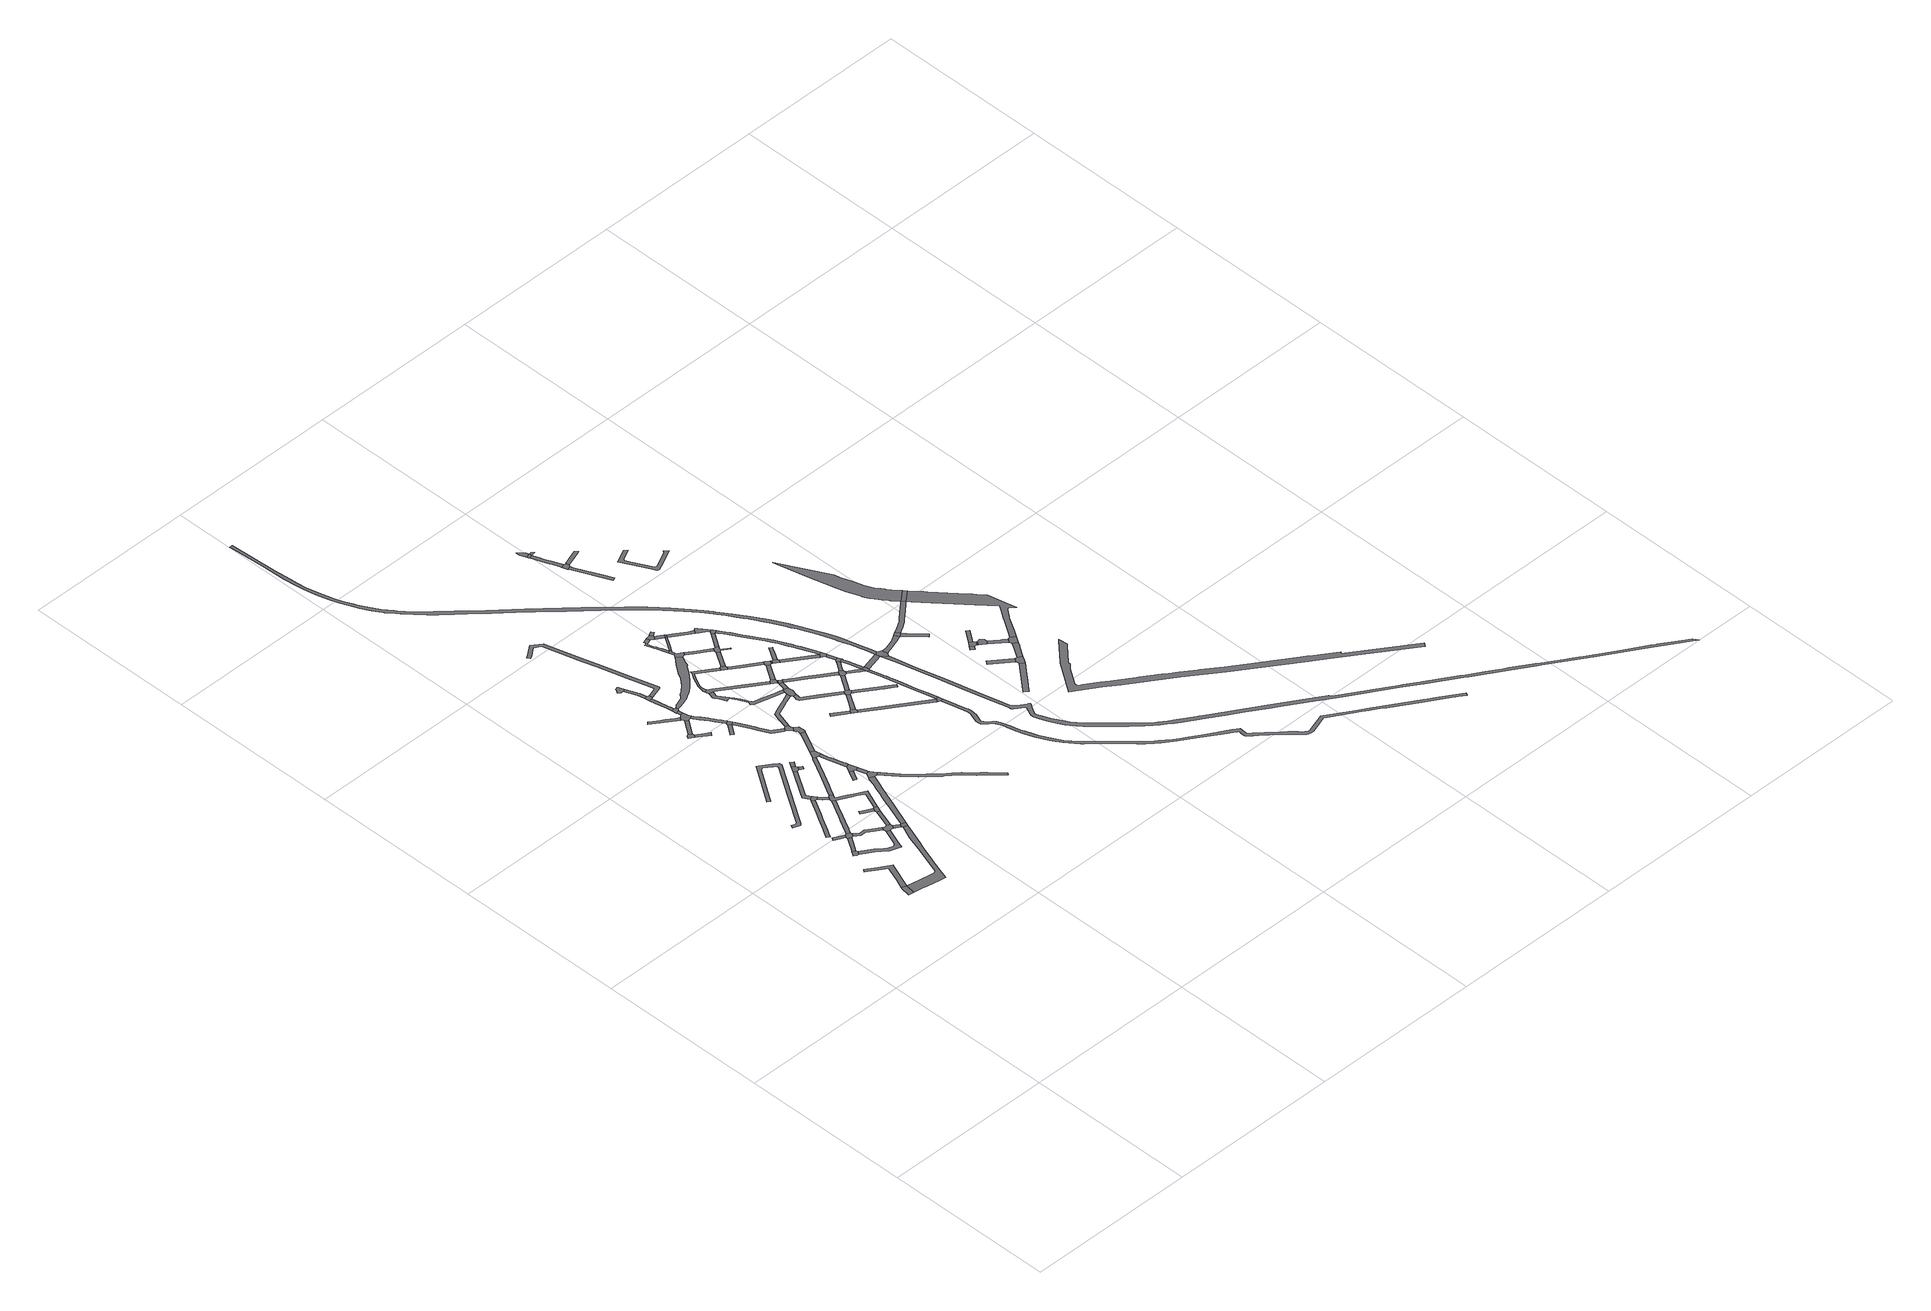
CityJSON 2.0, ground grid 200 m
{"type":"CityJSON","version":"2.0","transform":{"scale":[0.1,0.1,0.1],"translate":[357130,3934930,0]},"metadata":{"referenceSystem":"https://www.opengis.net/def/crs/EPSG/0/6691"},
"CityObjects":{
"road1":{"type":"Road","geometry":[{"type":"MultiSurface","lod":"1","boundaries":[[[0,1,2,3,4,5]]]}]},
"road2":{"type":"Road","attributes":{"RoadStructureAttribute.sectionType":"1"},"geometry":[{"type":"MultiSurface","lod":"1","boundaries":[[[6,7,8,9,10,3,2,11,12,13,14,15]]]}]},
"road3":{"type":"Road","geometry":[{"type":"MultiSurface","lod":"1","boundaries":[[[16,17,18,19,20,21,22]]]}]},
"road4":{"type":"Road","attributes":{"RoadStructureAttribute.sectionType":"1"},"geometry":[{"type":"MultiSurface","lod":"1","boundaries":[[[19,23,24,25,26,27,28,20]]]}]},
"road5":{"type":"Road","attributes":{"RoadStructureAttribute.sectionType":"1"},"geometry":[{"type":"MultiSurface","lod":"1","boundaries":[[[29,30,31,32,33,34]]]}]},
"road6":{"type":"Road","attributes":{"RoadStructureAttribute.sectionType":"1"},"geometry":[{"type":"MultiSurface","lod":"1","boundaries":[[[35,36,37,38,39,40,41,42,43,44,45,46,47,48,49,50,51,52,53,54,55,56,57,58,59,60,61,62,63,64,2,1]]]}]},
"road7":{"type":"Road","geometry":[{"type":"MultiSurface","lod":"1","boundaries":[[[65,66,32,31,26,25,67,68]]]}]},
"road8":{"type":"Road","attributes":{"RoadStructureAttribute.sectionType":"1"},"geometry":[{"type":"MultiSurface","lod":"1","boundaries":[[[69,70,71,72,73,74,75,76,77,78,79,80,81,82,83,84,85,86,87,88,89,18,17]]]}]},
"road9":{"type":"Road","attributes":{"RoadStructureAttribute.sectionType":"1"},"geometry":[{"type":"MultiSurface","lod":"1","boundaries":[[[90,91,92,93,94,95,96,97,98,99,100,101,102,103,104]]]}]},
"road10":{"type":"Road","attributes":{"RoadStructureAttribute.sectionType":"1"},"geometry":[{"type":"MultiSurface","lod":"1","boundaries":[[[105,106,107,108,68,67,109,110,111,112,113,114,115]]]}]},
"road11":{"type":"Road","attributes":{"RoadStructureAttribute.sectionType":"1"},"geometry":[{"type":"MultiSurface","lod":"1","boundaries":[[[116,117,118,119,120,121,66,65,122,123,124,125,126,127]]]}]},
"road12":{"type":"Road","attributes":{"RoadStructureAttribute.sectionType":"1"},"geometry":[{"type":"MultiSurface","lod":"1","boundaries":[[[128,129,130,131,132,133,134,135,136,137,138,139,140,141,142,143,144,145,146,147,148,149,150,151,152,153,154]]]}]},
"road13":{"type":"Road","geometry":[{"type":"MultiSurface","lod":"1","boundaries":[[[155,156,115,114,157,79,78,158,159,160,161]]]}]},
"road14":{"type":"Road","geometry":[{"type":"MultiSurface","lod":"1","boundaries":[[[103,162,163,164,165,166,104]]]}]},
"road15":{"type":"Road","attributes":{"RoadStructureAttribute.sectionType":"1"},"geometry":[{"type":"MultiSurface","lod":"1","boundaries":[[[167,168,160,159]]]}]},
"road16":{"type":"Road","geometry":[{"type":"MultiSurface","lod":"1","boundaries":[[[169,170,163,162,171,172]]]}]},
"road17":{"type":"Road","attributes":{"RoadStructureAttribute.sectionType":"1"},"geometry":[{"type":"MultiSurface","lod":"1","boundaries":[[[173,174,155,161]]]}]},
"road18":{"type":"Road","geometry":[{"type":"MultiSurface","lod":"1","boundaries":[[[168,167,51,50,175,176]]]}]},
"road19":{"type":"Road","geometry":[{"type":"MultiSurface","lod":"1","boundaries":[[[177,178,179,180,181,182]]]}]},
"road20":{"type":"Road","attributes":{"RoadStructureAttribute.sectionType":"1"},"geometry":[{"type":"MultiSurface","lod":"1","boundaries":[[[183,184,185,166,165,186,187,188,189]]]}]},
"road21":{"type":"Road","geometry":[{"type":"MultiSurface","lod":"1","boundaries":[[[190,182,181,174,173,191,192]]]}]},
"road22":{"type":"Road","attributes":{"RoadStructureAttribute.sectionType":"1"},"geometry":[{"type":"MultiSurface","lod":"1","boundaries":[[[169,172,116,127,193,194,195,196,197,190,192,198,199,200,201,202,203,204,205,206,207]]]}]},
"road23":{"type":"Road","geometry":[{"type":"MultiSurface","lod":"1","boundaries":[[[208,209,210,211,212,213]]]}]},
"road24":{"type":"Road","geometry":[{"type":"MultiSurface","lod":"1","boundaries":[[[214,215,216,183,189,217]]]}]},
"road25":{"type":"Road","geometry":[{"type":"MultiSurface","lod":"1","boundaries":[[[218,219,220,221,222,223,212,211]]]}]},
"road26":{"type":"Road","attributes":{"RoadStructureAttribute.sectionType":"1"},"geometry":[{"type":"MultiSurface","lod":"1","boundaries":[[[224,225,226,227,228,229,230,231]]]}]},
"road27":{"type":"Road","attributes":{"RoadStructureAttribute.sectionType":"1"},"geometry":[{"type":"MultiSurface","lod":"1","boundaries":[[[175,232,233,234,235,236,237,238,239,240,241,242,243,244,245,246,247,176]]]}]},
"road28":{"type":"Road","attributes":{"RoadStructureAttribute.sectionType":"1"},"geometry":[{"type":"MultiSurface","lod":"1","boundaries":[[[206,248,249,250,251,252,253,254,255,256,257,207]]]}]},
"road29":{"type":"Road","geometry":[{"type":"MultiSurface","lod":"1","boundaries":[[[258,259,214,217]]]}]},
"road30":{"type":"Road","attributes":{"RoadStructureAttribute.sectionType":"1"},"geometry":[{"type":"MultiSurface","lod":"1","boundaries":[[[260,261,262,263,264,208,213]]]}]},
"road31":{"type":"Road","attributes":{"RoadStructureAttribute.sectionType":"1"},"geometry":[{"type":"MultiSurface","lod":"1","boundaries":[[[265,266,216,215]]]}]},
"road32":{"type":"Road","geometry":[{"type":"MultiSurface","lod":"1","boundaries":[[[267,268,269,270,271,272,273,225,224,274,275,276,263,262,277,278,279]]]}]},
"road33":{"type":"Road","geometry":[{"type":"MultiSurface","lod":"1","boundaries":[[[280,281,282,283,284,285]]]}]},
"road34":{"type":"Road","attributes":{"RoadStructureAttribute.sectionType":"1"},"geometry":[{"type":"MultiSurface","lod":"1","boundaries":[[[270,286,287,288,289,271]]]}]},
"road35":{"type":"Road","geometry":[{"type":"MultiSurface","lod":"1","boundaries":[[[290,288,287,291,292,293,294]]]}]},
"road36":{"type":"Road","geometry":[{"type":"MultiSurface","lod":"1","boundaries":[[[295,296,297,298,299,300,301,302,303]]]}]},
"road37":{"type":"Road","attributes":{"RoadStructureAttribute.sectionType":"1"},"geometry":[{"type":"MultiSurface","lod":"1","boundaries":[[[304,305,306,307,290,294,308,309,310,311,312]]]}]},
"road38":{"type":"Road","attributes":{"RoadStructureAttribute.sectionType":"1"},"geometry":[{"type":"MultiSurface","lod":"1","boundaries":[[[313,314,315,316,317,318,319,320,295,303]]]}]},
"road39":{"type":"Road","attributes":{"RoadStructureAttribute.sectionType":"1"},"geometry":[{"type":"MultiSurface","lod":"1","boundaries":[[[278,321,322,323,324,325,326,327,328,329,330,331,332,333,334,335,336,337,338,339,279]]]}]},
"road40":{"type":"Road","geometry":[{"type":"MultiSurface","lod":"1","boundaries":[[[340,341,342,316,315,343,344,304,312]]]}]},
"road41":{"type":"Road","geometry":[{"type":"MultiSurface","lod":"1","boundaries":[[[345,346,347,285,284,348,349]]]}]},
"road42":{"type":"Road","geometry":[{"type":"MultiSurface","lod":"1","boundaries":[[[350,351,253,252,352,353,354]]]}]},
"road43":{"type":"Road","geometry":[{"type":"MultiSurface","lod":"1","boundaries":[[[355,356,357,239,238,358,359]]]}]},
"road44":{"type":"Road","attributes":{"RoadStructureAttribute.sectionType":"1"},"geometry":[{"type":"MultiSurface","lod":"1","boundaries":[[[348,360,357,356,361,362,349]]]}]},
"road45":{"type":"Road","attributes":{"RoadStructureAttribute.sectionType":"1"},"geometry":[{"type":"MultiSurface","lod":"1","boundaries":[[[353,363,364,365,347,346,366,367,368,369,370,371,372,354]]]}]},
"road46":{"type":"Road","geometry":[{"type":"MultiSurface","lod":"1","boundaries":[[[373,374,375,376,377,329,328,378]]]}]},
"road47":{"type":"Road","attributes":{"RoadStructureAttribute.sectionType":"1"},"geometry":[{"type":"MultiSurface","lod":"1","boundaries":[[[379,380,373,381,382,383,384,385,386,387,388,389,390,391,392,393,394,395,396,397,398,399,400,374,373,378]]]}]},
"road48":{"type":"Road","attributes":{"RoadStructureAttribute.sectionType":"1"},"geometry":[{"type":"MultiSurface","lod":"1","boundaries":[[[340,401,402,403,404,405,406,407,408,409,410,411,412,413,414,415,416,417,418,419,420,421,422,341]]]}]},
"road49":{"type":"Road","attributes":{"RoadStructureAttribute.sectionType":"7"},"geometry":[{"type":"MultiSurface","lod":"1","boundaries":[[[423,424,425,351,350,426]]]}]},
"road50":{"type":"Road","geometry":[{"type":"MultiSurface","lod":"1","boundaries":[[[427,428,429,390,389,430,431,432,433]]]}]},
"road51":{"type":"Road","attributes":{"RoadStructureAttribute.sectionType":"1"},"geometry":[{"type":"MultiSurface","lod":"1","boundaries":[[[434,435,433,432,436,423,426]]]}]},
"road52":{"type":"Road","geometry":[{"type":"MultiSurface","lod":"1","boundaries":[[[437,438,439,440,441,442,443,444,445,446,447,448,449,450,451,452,453,454,455,456,292,291,457,458,459,460,461,462,463,464,465,466,467,468,469,470,471,472,473,474,475,476,477,478,479,480,481,482,483,484,485]]]}]},
"road53":{"type":"Road","attributes":{"RoadStructureAttribute.sectionType":"1"},"geometry":[{"type":"MultiSurface","lod":"1","boundaries":[[[358,486,487,488,489,490,491,492,493,494,495,496,497,498,499,500,501,502,503,504,505,506,507,359]]]}]},
"road54":{"type":"Road","attributes":{"RoadStructureAttribute.sectionType":"1"},"geometry":[{"type":"MultiSurface","lod":"1","boundaries":[[[508,509,510,511,512,513,514,515,429,428,516,517,518,519,520,521,522]]]}]},
"road55":{"type":"Road","attributes":{"RoadStructureAttribute.sectionType":"1"},"geometry":[{"type":"MultiSurface","lod":"1","boundaries":[[[523,524,525,526,527,528,529,530,531,532,533,534,535,536,537,538,539,540,541,542,543,544,545,546,547,548,549,550,551,552,553,554,555,556,557,558,559,560,561,562,563,564]]]}]},
"road56":{"type":"Road","attributes":{"RoadStructureAttribute.sectionType":"1"},"geometry":[{"type":"MultiSurface","lod":"1","boundaries":[[[565,566,567,568,569,570,571,572,573,574,575,576,577,578,579,580,581,582]]]}]},
"road57":{"type":"Road","attributes":{"RoadStructureAttribute.sectionType":"1"},"geometry":[{"type":"MultiSurface","lod":"1","boundaries":[[[583,584,585,574,573,586,587,588,542,541,589,590,591,592,593,594]]]}]},
"road58":{"type":"Road","attributes":{"RoadStructureAttribute.sectionType":"1"},"geometry":[{"type":"MultiSurface","lod":"1","boundaries":[[[595,596,597,598]]]}]},
"road59":{"type":"Road","attributes":{"RoadStructureAttribute.sectionType":"1"},"geometry":[{"type":"MultiSurface","lod":"1","boundaries":[[[599,600,601,602,603,604,605,606,607,608,609,610,611,612,613,614,615,616,617]]]}]},
"road60":{"type":"Road","geometry":[{"type":"MultiSurface","lod":"1","boundaries":[[[608,618,619,620,485,484,621,622,623,624,625,626,609]]]}]},
"road61":{"type":"Road","geometry":[{"type":"MultiSurface","lod":"1","boundaries":[[[627,523,564,628,629,508,522,630,631,632,633,634,635]]]}]},
"road62":{"type":"Road","geometry":[{"type":"MultiSurface","lod":"1","boundaries":[[[636,582,581,637,638,639,640,641]]]}]},
"road63":{"type":"Road","geometry":[{"type":"MultiSurface","lod":"1","boundaries":[[[642,598,597,643,644,645]]]}]},
"road64":{"type":"Road","attributes":{"RoadStructureAttribute.sectionType":"1"},"geometry":[{"type":"MultiSurface","lod":"1","boundaries":[[[646,647,648,649,650,651,652,653,627,635]]]}]},
"road65":{"type":"Road","geometry":[{"type":"MultiSurface","lod":"1","boundaries":[[[654,655,594,593,656,657,658,659]]]}]},
"road66":{"type":"Road","geometry":[{"type":"MultiSurface","lod":"1","boundaries":[[[660,661,662,663,664,665,599,617]]]}]},
"road67":{"type":"Road","attributes":{"RoadStructureAttribute.sectionType":"1"},"geometry":[{"type":"MultiSurface","lod":"1","boundaries":[[[626,666,667,668,669,670,671,672,609]]]}]},
"road68":{"type":"Road","attributes":{"RoadStructureAttribute.sectionType":"1"},"geometry":[{"type":"MultiSurface","lod":"1","boundaries":[[[657,656,673,674]]]}]},
"road69":{"type":"Road","geometry":[{"type":"MultiSurface","lod":"1","boundaries":[[[675,674,673,651,650]]]}]},
"road70":{"type":"Road","attributes":{"RoadStructureAttribute.sectionType":"1"},"geometry":[{"type":"MultiSurface","lod":"1","boundaries":[[[676,677,678,679,680,681,682,683,684,685,631,630]]]}]},
"road71":{"type":"Road","attributes":{"RoadStructureAttribute.sectionType":"1"},"geometry":[{"type":"MultiSurface","lod":"1","boundaries":[[[621,686,687,688,689,690,691,692,693,622]]]}]},
"road72":{"type":"Road","attributes":{"RoadStructureAttribute.sectionType":"1"},"geometry":[{"type":"MultiSurface","lod":"1","boundaries":[[[694,695,696,697,698,699,700,701,702,703,704,705,706,707,708,709,710,711,712,713,714,715,716,717,718,719,720,721,722,723,724,725,726,727,728,729,730,731,732,733,734,735,736,737,738,739,740,741,742,743,744,745,746,747,748,749,750,751,752,753,754,755,756,757,758,759,760,761,762,763,764,765,766,767,768,769,770,771,772,773,774,775,776,777,778,779,780,781,782,783,784,785,786,787,788,789,790,791,792,793,794,795,796,797,798,799,800,801,802,803,804,805,806,807,808,809,810,811,812,813,814,815,816,817,818,819]]]}]},
"road73":{"type":"Road","attributes":{"RoadStructureAttribute.sectionType":"1"},"geometry":[{"type":"MultiSurface","lod":"1","boundaries":[[[640,820,821,822,641]]]}]},
"road74":{"type":"Road","attributes":{"RoadStructureAttribute.sectionType":"1"},"geometry":[{"type":"MultiSurface","lod":"1","boundaries":[[[661,660,669,823]]]}]},
"road75":{"type":"Road","geometry":[{"type":"MultiSurface","lod":"1","boundaries":[[[662,824,825,663]]]}]},
"road76":{"type":"Road","attributes":{"RoadStructureAttribute.sectionType":"1"},"geometry":[{"type":"MultiSurface","lod":"1","boundaries":[[[826,827,828,829,830,639,638]]]}]},
"road77":{"type":"Road","attributes":{"RoadStructureAttribute.sectionType":"1"},"geometry":[{"type":"MultiSurface","lod":"1","boundaries":[[[831,832,833,642,645]]]}]},
"road78":{"type":"Road","geometry":[{"type":"MultiSurface","lod":"1","boundaries":[[[834,823,669,668,835]]]}]},
"road79":{"type":"Road","attributes":{"RoadStructureAttribute.sectionType":"1"},"geometry":[{"type":"MultiSurface","lod":"1","boundaries":[[[836,837,838,659,658]]]}]},
"road80":{"type":"Road","geometry":[{"type":"MultiSurface","lod":"1","boundaries":[[[839,840,841,691,690,821,820,842,843,844,845,846,847]]]}]},
"road81":{"type":"Road","attributes":{"RoadStructureAttribute.sectionType":"1"},"geometry":[{"type":"MultiSurface","lod":"1","boundaries":[[[848,849,850,851,852,834,835]]]}]},
"road82":{"type":"Road","geometry":[{"type":"MultiSurface","lod":"1","boundaries":[[[831,853,854,855,856,857,681,680,832]]]}]},
"road83":{"type":"Road","geometry":[{"type":"MultiSurface","lod":"1","boundaries":[[[837,858,859,860,828,827,838]]]}]},
"road84":{"type":"Road","attributes":{"RoadStructureAttribute.sectionType":"1"},"geometry":[{"type":"MultiSurface","lod":"1","boundaries":[[[861,862,863,864,865,866,675,650,867,868,869,870,871,872,873]]]}]},
"road85":{"type":"Road","attributes":{"RoadStructureAttribute.sectionType":"1"},"geometry":[{"type":"MultiSurface","lod":"1","boundaries":[[[859,858,874,875]]]}]},
"road86":{"type":"Road","attributes":{"RoadStructureAttribute.sectionType":"1"},"geometry":[{"type":"MultiSurface","lod":"1","boundaries":[[[876,877,644,643,878,879,880,881]]]}]},
"road87":{"type":"Road","attributes":{"RoadStructureAttribute.sectionType":"1"},"geometry":[{"type":"MultiSurface","lod":"1","boundaries":[[[882,883,840,839,884,885]]]}]},
"road88":{"type":"Road","geometry":[{"type":"MultiSurface","lod":"1","boundaries":[[[886,887,875,874,888,889]]]}]},
"road89":{"type":"Road","attributes":{"RoadStructureAttribute.sectionType":"1"},"geometry":[{"type":"MultiSurface","lod":"1","boundaries":[[[890,891,856,855]]]}]},
"road90":{"type":"Road","geometry":[{"type":"MultiSurface","lod":"1","boundaries":[[[849,892,893,894,895,896,897,898,899,900,901,902,850]]]}]},
"road91":{"type":"Road","attributes":{"RoadStructureAttribute.sectionType":"1"},"geometry":[{"type":"MultiSurface","lod":"1","boundaries":[[[903,904,905,906,907,908,909,887,886]]]}]},
"road92":{"type":"Road","geometry":[{"type":"MultiSurface","lod":"1","boundaries":[[[884,910,911,912,897,896,913,885]]]}]},
"road93":{"type":"Road","attributes":{"RoadStructureAttribute.sectionType":"1"},"geometry":[{"type":"MultiSurface","lod":"1","boundaries":[[[914,915,916,917,918,919,920,921,922,923,924,925,926,854,853]]]}]},
"road94":{"type":"Road","attributes":{"RoadStructureAttribute.sectionType":"1"},"geometry":[{"type":"MultiSurface","lod":"1","boundaries":[[[888,927,928,929,889]]]}]},
"road95":{"type":"Road","geometry":[{"type":"MultiSurface","lod":"1","boundaries":[[[930,931,932,861,873,891,890,933,934]]]}]},
"road96":{"type":"Road","attributes":{"RoadStructureAttribute.sectionType":"1"},"geometry":[{"type":"MultiSurface","lod":"1","boundaries":[[[935,936,937,938,939,940,941,942,943,944,945,946,947,948,949,950,911,910,951,952,953,954,955,956,957,958,959,960,961,962,963,964,965,966,967,929]]]}]},
"road97":{"type":"Road","geometry":[{"type":"MultiSurface","lod":"1","boundaries":[[[968,969,970,971,972,973]]]}]},
"road98":{"type":"Road","attributes":{"RoadStructureAttribute.sectionType":"1"},"geometry":[{"type":"MultiSurface","lod":"1","boundaries":[[[974,975,976,977,978,979,980,981,969,968]]]}]},
"road99":{"type":"Road","attributes":{"RoadStructureAttribute.sectionType":"1"},"geometry":[{"type":"MultiSurface","lod":"1","boundaries":[[[933,982,983,984,985,986,987,988,934]]]}]},
"road100":{"type":"Road","attributes":{"RoadStructureAttribute.sectionType":"1"},"geometry":[{"type":"MultiSurface","lod":"1","boundaries":[[[989,990,991,992,972,971,993,994,995,996,997,998]]]}]},
"road101":{"type":"Road","geometry":[{"type":"MultiSurface","lod":"1","boundaries":[[[880,999,1000,1001,1002,881]]]}]},
"road102":{"type":"Road","geometry":[{"type":"MultiSurface","lod":"1","boundaries":[[[997,1003,1004,1005,1006,1007,998]]]}]},
"road103":{"type":"Road","attributes":{"RoadStructureAttribute.sectionType":"1"},"geometry":[{"type":"MultiSurface","lod":"1","boundaries":[[[1008,1009,932,931,1010,1011,1012,1013,1014,986,1015,1016,1017,1018,1019,1020,1021,1011,1022]]]}]},
"road104":{"type":"Road","attributes":{"RoadStructureAttribute.sectionType":"1"},"geometry":[{"type":"MultiSurface","lod":"1","boundaries":[[[972,1023,1024,1025,1026,973]]]}]},
"road105":{"type":"Road","attributes":{"RoadStructureAttribute.sectionType":"1"},"geometry":[{"type":"MultiSurface","lod":"1","boundaries":[[[1003,1027,1028,1029,1030,1031,1004]]]}]},
"road106":{"type":"Road","attributes":{"RoadStructureAttribute.sectionType":"1"},"geometry":[{"type":"MultiSurface","lod":"1","boundaries":[[[1002,1032,1033,1034,1035,1036,1037,1038,1039,1040,1041,1042,1043,1044,1045,1046,1047,1048,1049,1050,1051,881]]]}]},
"road107":{"type":"Road","geometry":[{"type":"MultiSurface","lod":"1","boundaries":[[[1052,1053,935,929,928,1054]]]}]},
"road108":{"type":"Road","geometry":[{"type":"MultiSurface","lod":"1","boundaries":[[[1011,1021,1055,1056,1057,1022]]]}]},
"road109":{"type":"Road","geometry":[{"type":"MultiSurface","lod":"1","boundaries":[[[1040,1058,1015,986,985,1059,1041]]]}]},
"road110":{"type":"Road","attributes":{"RoadStructureAttribute.sectionType":"1"},"geometry":[{"type":"MultiSurface","lod":"1","boundaries":[[[1060,1061,1052,1054,1062,1063,1057,1056]]]}]},
"road111":{"type":"Road","attributes":{"RoadStructureAttribute.sectionType":"1"},"geometry":[{"type":"MultiSurface","lod":"1","boundaries":[[[1064,1065,1066,1067,1068,1069,1070,1071,1006,1005]]]}]},
"road112":{"type":"Road","attributes":{"RoadStructureAttribute.sectionType":"7"},"geometry":[{"type":"MultiSurface","lod":"1","boundaries":[[[763,1015,1058,1072]]]}]},
"road113":{"type":"Road","geometry":[{"type":"MultiSurface","lod":"1","boundaries":[[[763,1072,1073,1074,1075,1076,1077,1078,1079,1080,764]]]}]},
"road114":{"type":"Road","attributes":{"RoadStructureAttribute.sectionType":"1"},"geometry":[{"type":"MultiSurface","lod":"1","boundaries":[[[1081,1082,1083,1084,1085,1086,1087,1088,1089,1090,1091,1092,1093,1094,1095,1096,1097,1098]]]}]},
"road115":{"type":"Road","attributes":{"RoadStructureAttribute.sectionType":"1"},"geometry":[{"type":"MultiSurface","lod":"1","boundaries":[[[1099,1100,1101,1102,1103,1104,1105,1079,1078,1106,1107,1108,1109,1110]]]}]},
"road116":{"type":"Road","geometry":[{"type":"MultiSurface","lod":"1","boundaries":[[[1099,1110,1111,1112]]]}]},
"road117":{"type":"Road","attributes":{"RoadStructureAttribute.sectionType":"1"},"geometry":[{"type":"MultiSurface","lod":"1","boundaries":[[[1113,1114,1115,1116,1117,1118,1119,1120,1121]]]}]},
"road118":{"type":"Road","attributes":{"RoadStructureAttribute.sectionType":"1"},"geometry":[{"type":"MultiSurface","lod":"1","boundaries":[[[1110,1122,1123,1124,1125,1126,1127,1111]]]}]},
"road119":{"type":"Road","attributes":{"RoadStructureAttribute.sectionType":"1"},"geometry":[{"type":"MultiSurface","lod":"1","boundaries":[[[1128,1129,1130,1131]]]}]},
"road120":{"type":"Road","geometry":[{"type":"MultiSurface","lod":"1","boundaries":[[[1132,1133,1134,1135]]]}]},
"road121":{"type":"Road","geometry":[{"type":"MultiSurface","lod":"1","boundaries":[[[1134,1136,1137,1138,1139,1140,1141,1135]]]}]},
"road122":{"type":"Road","geometry":[{"type":"MultiSurface","lod":"1","boundaries":[[[1142,1143,1144,1128,1131,1145,1113,1121]]]}]},
"road123":{"type":"Road","attributes":{"RoadStructureAttribute.sectionType":"1"},"geometry":[{"type":"MultiSurface","lod":"1","boundaries":[[[1111,1146,1147,1148,1149,1150,1151,1152,1153,1154,1155,1156,1157,1158,1159,1160,1161,1162,1163,1164,1165,1166,1112]]]}]},
"road124":{"type":"Road","attributes":{"RoadStructureAttribute.sectionType":"1"},"geometry":[{"type":"MultiSurface","lod":"1","boundaries":[[[1167,1137,1136,1168]]]}]},
"road125":{"type":"Road","attributes":{"RoadStructureAttribute.sectionType":"1"},"geometry":[{"type":"MultiSurface","lod":"1","boundaries":[[[1169,1170,1171,1172,1167,1168,1173,1174]]]}]},
"road126":{"type":"Road","attributes":{"RoadStructureAttribute.sectionType":"1"},"geometry":[{"type":"MultiSurface","lod":"1","boundaries":[[[1175,1176,1140,1139]]]}]},
"road127":{"type":"Road","attributes":{"RoadStructureAttribute.sectionType":"1"},"geometry":[{"type":"MultiSurface","lod":"1","boundaries":[[[1143,1177,1178,1179,1180,1181,1182,1144]]]}]},
"road128":{"type":"Road","attributes":{"RoadStructureAttribute.sectionType":"1"},"geometry":[{"type":"MultiSurface","lod":"1","boundaries":[[[1183,1184,1169,1174,1185,1186,1187]]]}]},
"road129":{"type":"Road","attributes":{"RoadStructureAttribute.sectionType":"1"},"geometry":[{"type":"MultiSurface","lod":"1","boundaries":[[[1188,1189,1190,1191,1192,1193,1194,1195,1196,1197,1198,1199,1200,1201,1202,1203,1204,1205,1206,1207,1208,1209,1210,1211,1212,1213,1214,1215,1216,1217,1218,1219,1220]]]}]},
"road130":{"type":"Road","geometry":[{"type":"MultiSurface","lod":"1","boundaries":[[[1186,1221,1222,1223,1180,1179,1224,1225,1187]]]}]},
"road131":{"type":"Road","geometry":[{"type":"MultiSurface","lod":"1","boundaries":[[[1157,1226,1188,1220,1158]]]}]},
"road132":{"type":"Road","attributes":{"RoadStructureAttribute.sectionType":"1"},"geometry":[{"type":"MultiSurface","lod":"1","boundaries":[[[1227,1228,1229,1230,1231,1232,1233,1234,1235,1236,1237,1238,1239,1240,1241,1242,1243,1244,1245,1246,1247,1248,1249,1250,1251,1252,1253,1254,1255,1256,1257,1258,1259,1260,1261,1262,1263,1264,1265,1266,1267,1268,1269,1270,1271,1272,1273,1274,1275,1276,1277,1278,1279,1280,1281,1282,1283,1284,1285,1286,1287,1288,1289,1290,1291,1292,1293,1294,1295,1296,1000,999,1297,1298,1299,1300,1301,1302,1303,1304,1305,1306,1307,1308,1309,1310,1311,1312,1313,1314,1315,1316,1317,1318,1319,1320,1321,1322,1323,1324,1325,1326,1327,1328,1329,1330,1331,1332,1333,1334,1335,1336,1337,1338,1339,1340,1341,1342,1343,1344,1345,1346,1347,1348,1349,1350,1351,1352,1353,1354,1355,1356,1357,1358,1359,1360,1361,1362,1363,1364,1365,1366,1367,1368,1369,1370,1371,1372,1373,1374,1375,1376,1377]]]}]},
"road133":{"type":"Road","attributes":{"RoadStructureAttribute.sectionType":"1"},"geometry":[{"type":"MultiSurface","lod":"1","boundaries":[[[1378,1379,1380,1381,1382,1383,1384,1385,1386,1387,1225,1224,1388,1389,1390,1391,1392,1393,1394,1395,1396,1397,1398,1399,1400,1401,1402,1403,1404,1405,1226,1157]]]}]},
"road134":{"type":"Road","attributes":{"RoadStructureAttribute.sectionType":"1"},"geometry":[{"type":"MultiSurface","lod":"1","boundaries":[[[1406,1407,1408,1409,1410,1411,1412,1413,1414,1415,1416,1417,1418,1419,1420,1421,1422,1423,1424,1425,1426,1427,1428,1429,1430,1431,1432,1433,1434,1435,1436,1437,1438,1439,1440,1441,1442,1443,1444,1445,1446]]]}]},
"road135":{"type":"Road","attributes":{"RoadStructureAttribute.sectionType":"1"},"geometry":[{"type":"MultiSurface","lod":"1","boundaries":[[[1447,1448,1449,1450,1451,1452,1453,1454,1455,1456,1457,1458,1459,1460,1461,1462,1463,1464,1465,1466,1467,1468,1469,1470,1471,1472,1473,1474,1475,1476,1477,1478,1479,1480,1481,1482,1483,1484,1485,1486,1487,1488,1489,1490,1491,1492,1493,1494,1495,1496,1497,1498,1499,1500,1501,1502,1503,1504,1505,1506,1507,1508,1509,1510,1511,1512,1513,1514,1515,1516,1517,1518,1519,1520,1521,1522,1523,1524,1525,1526,1527,1528,1529,1530,1531,1532,1533,1534,1535,1536,1537,1538,1539,1540,1541,1542,1543,1544,1545,1546,1547,1548,1549,1550,1551,1552,1553,1554,1555,1556,1557,1558,1559,1560,1561,1562,1563,1564,1565,1566,1567,1568,1569,1570,1571,1572,1573,1574,1575,1576,1577,1578,1579,1580,1581,1582,1073,1072]]]}]}
},
"vertices":[
[1108,2884,0],[1137,2879,0],[1158,2997,0],[1102,3020,0],[1097,3008,0],[1076,2890,0],
[1004,3442,0],[1129,3362,0],[1216,3306,0],[1198,3263,0],[1146,3130,0],[1272,3286,0],[1282,3311,0],[1231,3344,0],[1154,3394,0],[1028,3474,0],
[1133,3664,0],[1155,3669,0],[1175,3704,0],[1171,3723,0],[1137,3745,0],[1119,3716,0],[1099,3686,0],
[1201,3770,0],[1241,3831,0],[1281,3893,0],[1246,3913,0],[1207,3853,0],[1161,3782,0],
[1126,3994,0],[1191,3960,0],[1241,3933,0],[1265,3966,0],[1246,3976,0],[1144,4029,0],
[1220,2864,0],[1274,2855,0],[1292,2851,0],[1368,2838,0],[1381,2836,0],[1448,2824,0],[1460,2822,0],[1514,2812,0],[1555,2933,0],[1580,3006,0],[1627,3143,0],[1664,3251,0],[1679,3295,0],[1701,3352,0],[1743,3464,0],[1803,3624,0],[1756,3642,0],[1701,3516,0],[1683,3478,0],[1659,3400,0],[1655,3389,0],[1632,3312,0],[1585,3176,0],[1544,3056,0],[1510,2955,0],[1484,2940,0],[1434,2948,0],[1375,2958,0],[1372,2959,0],[1321,2967,0],
[1321,3953,0],[1284,3971,0],[1305,3898,0],[1324,3934,0],
[1214,3630,0],[1294,3579,0],[1310,3568,0],[1343,3539,0],[1393,3499,0],[1408,3487,0],[1532,3443,0],[1558,3517,0],[1565,3537,0],[1627,3695,0],[1586,3711,0],[1525,3555,0],[1518,3537,0],[1512,3520,0],[1480,3509,0],[1426,3525,0],[1405,3539,0],[1393,3549,0],[1332,3602,0],[1318,3611,0],[1236,3664,0],
[1301,4409,0],[1249,4318,0],[1195,4222,0],[1170,4180,0],[1168,4177,0],[1166,4173,0],[1104,4072,0],[1139,4050,0],[1168,4100,0],[1201,4154,0],[1216,4180,0],[1280,4292,0],[1315,4353,0],[1420,4539,0],[1386,4559,0],
[1488,3859,0],[1449,3884,0],[1422,3883,0],[1391,3882,0],[1369,3850,0],[1373,3847,0],[1416,3847,0],[1436,3847,0],[1467,3827,0],[1585,3751,0],[1606,3784,0],
[1532,4420,0],[1457,4281,0],[1414,4204,0],[1387,4154,0],[1312,4016,0],[1296,3990,0],[1347,3996,0],[1353,4007,0],[1409,4111,0],[1449,4184,0],[1513,4301,0],[1565,4396,0],
[1052,4377,0],[1079,4401,0],[1102,4438,0],[1241,4652,0],[1310,4757,0],[1565,5149,0],[1561,5182,0],[1506,5220,0],[1393,5300,0],[1368,5308,0],[1111,4933,0],[1067,4869,0],[1064,4864,0],[1098,4841,0],[1138,4901,0],[1368,5240,0],[1395,5249,0],[1481,5189,0],[1510,5169,0],[1511,5142,0],[1275,4779,0],[1228,4706,0],[1071,4464,0],[1053,4436,0],[1027,4429,0],[986,4445,0],[971,4407,0],
[1655,3774,0],[1630,3769,0],[1590,3723,0],[1660,3703,0],[1670,3697,0],[1694,3734,0],[1690,3756,0],
[1440,4539,0],[1471,4561,0],[1446,4597,0],[1440,4607,0],[1400,4584,0],
[1737,3654,0],[1760,3690,0],
[1553,4484,0],[1494,4528,0],[1477,4491,0],[1529,4448,0],
[1766,3972,0],[1728,3985,0],
[1820,3668,0],[1774,3690,0],
[1641,4099,0],[1609,4117,0],[1590,4082,0],[1620,4066,0],[1725,4010,0],[1739,4044,0],
[1566,4991,0],[1388,4707,0],[1356,4657,0],[1412,4657,0],[1412,4668,0],[1423,4685,0],[1601,4968,0],
[1756,4049,0],[1786,4029,0],[1789,4036,0],
[1653,4350,0],[1732,4310,0],[1764,4293,0],[1827,4260,0],[1831,4237,0],[1829,4133,0],[1886,4269,0],[1887,4270,0],[1886,4271,0],[1784,4324,0],[1760,4337,0],[1702,4367,0],[1583,4430,0],[1605,4470,0],[1570,4489,0],
[1231,6124,0],[1211,6118,0],[1188,6084,0],[1245,6046,0],[1269,6081,0],[1265,6100,0],
[1653,5011,0],[1643,5036,0],[1608,5058,0],[1627,4976,0],
[1337,5984,0],[1351,5974,0],[1387,5950,0],[1403,5974,0],[1410,5984,0],[1363,6016,0],
[1330,6326,0],[1353,6359,0],[1314,6384,0],[1232,6439,0],[1189,6468,0],[1126,6511,0],[1079,6543,0],[1053,6514,0],
[1919,3933,0],[1957,4034,0],[2006,4165,0],[2045,4268,0],[2064,4313,0],[2085,4357,0],[2092,4372,0],[2033,4401,0],[2022,4380,0],[1997,4304,0],[1966,4224,0],[1940,4150,0],[1930,4123,0],[1913,4076,0],[1886,3999,0],[1880,3982,0],
[1644,4543,0],[1675,4598,0],[1758,4750,0],[1877,4970,0],[1884,4982,0],[1849,5001,0],[1842,4989,0],[1722,4769,0],[1639,4617,0],[1611,4564,0],
[1671,4948,0],[1695,4983,0],
[1318,6175,0],[1368,6247,0],[1383,6267,0],[1349,6291,0],[1285,6200,0],
[1679,5091,0],[1644,5115,0],
[1438,6305,0],[1437,6308,0],[1429,6347,0],[1420,6391,0],[1383,6383,0],[1376,6373,0],[1362,6361,0],[1340,6319,0],[1350,6313,0],[1349,6294,0],[1388,6275,0],[1413,6275,0],[1444,6297,0],
[1898,4483,0],[1927,4468,0],[1933,4465,0],[1939,4475,0],[1995,4580,0],[1960,4598,0],
[1416,6413,0],[1412,6436,0],[1374,6430,0],[1378,6407,0],
[1366,6485,0],[1429,6462,0],[1424,6494,0],[1403,6491,0],[1402,6490,0],
[1264,7045,0],[1237,7108,0],[1232,7120,0],[1198,7105,0],[1198,7100,0],[1197,7089,0],[1173,7056,0],[1206,7033,0],[1231,7031,0],
[1320,6748,0],[1331,6682,0],[1356,6544,0],[1358,6533,0],[1401,6492,0],[1394,6539,0],[1392,6549,0],[1367,6689,0],[1355,6755,0],
[1254,6977,0],[1287,6889,0],[1307,6806,0],[1344,6815,0],[1324,6898,0],[1322,6897,0],[1322,6900,0],[1287,6993,0],
[1468,6198,0],[1467,6196,0],[1495,6157,0],[1512,6133,0],[1552,6069,0],[1553,6070,0],[1590,6008,0],[1612,5971,0],[1645,5991,0],[1636,6006,0],[1613,6044,0],[1586,6089,0],[1575,6107,0],[1569,6116,0],[1545,6156,0],[1543,6158,0],[1525,6184,0],[1501,6218,0],[1458,6277,0],
[1372,6764,0],[1365,6804,0],[1360,6807,0],[1315,6775,0],[1315,6774,0],
[2060,4602,0],[2037,4680,0],[1997,4668,0],[2025,4576,0],[2064,4587,0],
[1939,5062,0],[1894,5085,0],[1892,4981,0],[1914,4977,0],[1954,4985,0],
[2101,4463,0],[2100,4468,0],[2060,4456,0],[2122,4376,0],[2151,4399,0],
[2037,4535,0],[2088,4508,0],[2073,4557,0],
[1915,4973,0],[1932,4887,0],[1997,4669,0],[2026,4716,0],[2023,4726,0],[2018,4744,0],[2015,4754,0],[1989,4842,0],[1986,4852,0],[1969,4907,0],
[1640,5925,0],[1672,5945,0],[1657,5971,0],[1656,5972,0],[1651,5981,0],[1605,5945,0],
[1518,5822,0],[1551,5799,0],[1652,5905,0],[1707,5795,0],[1746,5712,0],[1761,5680,0],[1800,5596,0],[1820,5552,0],[1856,5530,0],[1936,5481,0],[1942,5478,0],[1963,5512,0],[1940,5526,0],[1845,5587,0],[1825,5628,0],[1792,5699,0],[1794,5700,0],[1781,5727,0],[1743,5809,0],[1741,5808,0],[1685,5921,0],[1686,5922,0],
[1516,6809,0],[1528,6826,0],[1503,6915,0],[1437,7154,0],[1353,7459,0],[1290,7686,0],[1180,8082,0],[1177,8093,0],[1065,8175,0],[950,8088,0],[910,8061,0],[934,8027,0],[967,8051,0],[1065,8125,0],[1139,8081,0],[1143,8065,0],[1264,7629,0],[1308,7471,0],[1398,7145,0],[1469,6889,0],[1479,6851,0],[1468,6836,0],
[2027,5348,0],[2027,5341,0],[1902,5101,0],[2075,5325,0],
[2021,5472,0],[2031,5514,0],[1992,5524,0],[1967,5463,0],[1990,5441,0],[2008,5421,0],[2035,5462,0],
[2088,5350,0],[2084,5429,0],[2030,5377,0],
[1928,6993,0],[1921,6986,0],[1882,6942,0],[1851,6895,0],[1850,6894,0],[1812,6839,0],[1771,6765,0],[1704,6685,0],[1632,6624,0],[1596,6602,0],[1571,6567,0],[1574,6560,0],[1566,6556,0],[1545,6547,0],[1524,6539,0],[1502,6532,0],[1490,6528,0],[1480,6523,0],[1457,6517,0],[1436,6496,0],[1433,6463,0],[1467,6471,0],[1486,6475,0],[1504,6480,0],[1523,6486,0],[1544,6493,0],[1566,6502,0],[1588,6509,0],[1604,6519,0],[1621,6527,0],[1630,6533,0],[1655,6547,0],[1675,6560,0],[1693,6571,0],[1709,6583,0],[1726,6598,0],[1742,6611,0],[1753,6622,0],[1759,6627,0],[1773,6641,0],[1787,6655,0],[1801,6670,0],[1814,6686,0],[1891,6775,0],[1942,6852,0],[1959,6853,0],[1989,6930,0],[2011,6979,0],[1952,7024,0],
[2264,4191,0],[2392,4060,0],[2564,3896,0],[2578,3885,0],[2695,3791,0],[2701,3787,0],[2813,3668,0],[3036,3448,0],[3056,3474,0],[2917,3623,0],[2870,3665,0],[2799,3736,0],[2738,3802,0],[2704,3830,0],[2667,3862,0],[2623,3897,0],[2559,3952,0],[2477,4031,0],[2415,4091,0],[2335,4163,0],[2294,4215,0],[2169,4376,0],
[2340,5849,0],[2240,5808,0],[2211,5796,0],[2172,5780,0],[2091,5747,0],[2047,5728,0],[2044,5718,0],[2024,5646,0],[2064,5640,0],[2080,5699,0],[2105,5710,0],[2228,5759,0],[2255,5770,0],[2259,5772,0],[2355,5811,0],
[2362,5925,0],[2358,5926,0],[2303,5940,0],[2297,5941,0],[2209,5964,0],[2208,5964,0],[2147,5980,0],[2052,6004,0],[2027,6010,0],[2021,6022,0],[2013,6040,0],[1969,6134,0],[1965,6140,0],[1935,6184,0],[1908,6223,0],[1837,6329,0],[1835,6333,0],[1834,6337,0],[1854,6396,0],[1806,6405,0],[1803,6390,0],[1790,6335,0],[1794,6326,0],[1798,6319,0],[1821,6276,0],[1856,6208,0],[1859,6202,0],[1867,6205,0],[1896,6218,0],[1914,6190,0],[1948,6135,0],[1995,6035,0],[1979,6001,0],[2009,5973,0],[2024,5969,0],[2036,5967,0],[2036,5966,0],[2037,5966,0],[2138,5941,0],[2239,5915,0],[2290,5901,0],[2352,5886,0],
[1969,6727,0],[1913,6764,0],[1904,6740,0],[1863,6675,0],[1807,6560,0],[1800,6531,0],[1796,6498,0],[1794,6472,0],[1796,6458,0],[1832,6463,0],[1818,6513,0],[1820,6530,0],[1824,6554,0],[1880,6666,0],[1912,6717,0],[1944,6695,0],[2132,6568,0],[2155,6602,0],
[2128,6265,0],[1980,6364,0],[1878,6432,0],[1799,6438,0],[1803,6431,0],[1809,6422,0],[1855,6398,0],[1866,6391,0],[1926,6351,0],[2121,6220,0],[2338,6075,0],[2361,6108,0],
[2442,5347,0],[2419,5313,0],[2587,5200,0],[2610,5235,0],
[1949,7423,0],[1927,7414,0],[1892,7401,0],[1900,7379,0],[1870,7367,0],[1890,7308,0],[1906,7261,0],[1918,7227,0],[1943,7152,0],[1953,7123,0],[1985,7134,0],[1959,7198,0],[1953,7213,0],[1940,7244,0],[1930,7267,0],[1916,7300,0],[1893,7357,0],[1944,7377,0],[1963,7384,0],
[1975,7058,0],[1970,7049,0],[1967,7045,0],[2042,6984,0],[2063,7016,0],[1994,7062,0],[1992,7077,0],[1988,7107,0],[2000,7124,0],
[2379,5920,0],[2354,5855,0],[2344,5851,0],[2372,5794,0],[2411,5785,0],[2429,5861,0],[2424,5879,0],[2418,5902,0],[2420,5911,0],
[2171,6603,0],[2165,6546,0],[2191,6529,0],[2215,6561,0],[2211,6582,0],[2177,6603,0],
[2627,5238,0],[2645,5161,0],[2669,5196,0],[2665,5214,0],
[2432,5962,0],[2434,5971,0],[2438,5986,0],[2441,6003,0],[2442,6005,0],[2401,6015,0],[2398,6003,0],[2389,5962,0],
[2381,6112,0],[2364,6109,0],[2395,6036,0],[2417,6069,0],[2418,6091,0],[2382,6114,0],
[2003,7359,0],[2025,7392,0],[2025,7404,0],[2006,7438,0],[1998,7433,0],[1965,7429,0],
[2023,7158,0],[2059,7215,0],[2105,7287,0],[2091,7301,0],[2081,7285,0],[2045,7228,0],[2008,7168,0],
[2405,6030,0],[2426,6063,0],
[2464,6038,0],
[2364,5757,0],[2359,5733,0],[2373,5698,0],[2553,5577,0],[2751,5445,0],[2772,5480,0],[2575,5612,0],[2406,5725,0],[2400,5737,0],[2404,5752,0],
[2050,6979,0],[2115,6935,0],[2122,6931,0],[2202,6877,0],[2293,6816,0],[2314,6848,0],[2207,6920,0],[2145,6961,0],
[9,11297,0],[30,10969,0],[34,10890,0],[49,10594,0],[63,10438,0],[76,10351,0],[96,10256,0],[114,10179,0],[150,10057,0],[184,9958,0],[221,9867,0],[270,9760,0],[325,9650,0],[388,9550,0],[396,9539,0],[424,9506,0],[467,9449,0],[497,9413,0],[520,9386,0],[583,9312,0],[672,9214,0],[753,9136,0],[864,9033,0],[961,8943,0],[1051,8862,0],[1136,8782,0],[1315,8616,0],[1454,8487,0],[1681,8277,0],[1931,8045,0],[1990,7990,0],[2025,7957,0],[2130,7857,0],[2229,7757,0],[2307,7675,0],[2370,7604,0],[2443,7520,0],[2503,7443,0],[2552,7381,0],[2603,7317,0],[2604,7316,0],[2655,7245,0],[2680,7210,0],[2702,7178,0],[2751,7106,0],[2809,7014,0],[2847,6953,0],[2858,6936,0],[2903,6862,0],[2951,6775,0],[2980,6721,0],[3014,6655,0],[3045,6591,0],[3078,6520,0],[3108,6460,0],[3138,6391,0],[3171,6314,0],[3199,6243,0],[3222,6176,0],[3247,6108,0],[3257,6077,0],[3266,6053,0],[3288,5989,0],[3301,5951,0],[3307,5931,0],[3327,5869,0],[3346,5799,0],[3349,5785,0],[3370,5713,0],[3384,5647,0],[3420,5667,0],[3405,5727,0],[3386,5803,0],[3355,5924,0],[3348,5951,0],[3325,6032,0],[3303,6106,0],[3302,6109,0],[3264,6207,0],[3225,6308,0],[3103,6586,0],[3009,6762,0],[2912,6927,0],[2893,6956,0],[2872,6990,0],[2814,7079,0],[2718,7222,0],[2705,7241,0],[2646,7318,0],[2571,7417,0],[2442,7579,0],[2441,7580,0],[2291,7751,0],[2137,7905,0],[1978,8054,0],[1912,8120,0],[1906,8126,0],[1905,8127,0],[1829,8203,0],[1553,8460,0],[1418,8586,0],[1134,8848,0],[1010,8962,0],[903,9062,0],[755,9201,0],[664,9286,0],[618,9333,0],[551,9410,0],[500,9473,0],[482,9497,0],[443,9550,0],[423,9576,0],[322,9746,0],[284,9819,0],[272,9847,0],[226,9953,0],[190,10051,0],[167,10121,0],[137,10237,0],[111,10366,0],[99,10458,0],[91,10549,0],[90,10561,0],[74,10757,0],[47,11318,0],[8,11316,0],
[2330,6767,0],[2296,6789,0],[2281,6767,0],
[2113,7335,0],
[2072,7434,0],[2055,7465,0],
[2303,6454,0],[2501,6322,0],[2524,6357,0],[2352,6470,0],[2263,6528,0],
[2786,5402,0],[2753,5426,0],[2690,5332,0],
[2129,7324,0],[2108,7290,0],
[2515,6241,0],[2537,6275,0],[2508,6302,0],
[2377,6835,0],[2341,6851,0],[2323,6842,0],[2340,6782,0],[2436,6719,0],[2446,6734,0],[2446,6735,0],[2444,6736,0],[2352,6797,0],
[2113,7287,0],[2346,7136,0],[2370,7174,0],[2318,7202,0],[2181,7291,0],
[2806,5408,0],[2831,5439,0],[2827,5458,0],[2792,5478,0],[2790,5478,0],
[2559,6285,0],[2582,6319,0],[2537,6348,0],
[2937,5726,0],[2791,5822,0],[2657,5911,0],[2583,5960,0],[2517,6004,0],[2472,6033,0],[2464,5991,0],[2475,5983,0],[2508,5961,0],[2653,5864,0],[2753,5797,0],[2879,5712,0],[2917,5686,0],
[2572,6276,0],[2595,6310,0],
[2973,4993,0],[2884,5052,0],[2844,5027,0],[2962,4948,0],[3312,4714,0],[3338,4750,0],
[2354,6870,0],[2352,6867,0],[2484,6999,0],[2453,7019,0],
[2648,6288,0],[2613,6312,0],[2630,6236,0],[2652,6269,0],
[2949,5645,0],[2915,5665,0],
[2379,7114,0],[2433,7079,0],[2435,7082,0],[2441,7080,0],[2466,7045,0],[2495,7064,0],[2475,7094,0],[2466,7106,0],[2444,7135,0],[2414,7175,0],[2398,7195,0],
[2708,6389,0],[2734,6433,0],[2739,6442,0],[2707,6462,0],[2702,6455,0],[2681,6420,0],[2620,6324,0],
[2495,6999,0],[2525,7018,0],[2506,7047,0],[2465,7038,0],
[2850,5378,0],[3017,5266,0],[3045,5248,0],[3087,5219,0],[3111,5203,0],[3160,5171,0],[3162,5174,0],[3196,5152,0],[3215,5181,0],[3146,5228,0],[3114,5249,0],[3058,5287,0],[3022,5311,0],
[2639,6230,0],[2969,6006,0],[2992,6041,0],
[2989,5707,0],[2988,5711,0],[2957,5731,0],[2980,5648,0],[2992,5687,0],
[3027,6048,0],[3008,6102,0],[2975,6183,0],[2944,6256,0],[2922,6305,0],[2911,6332,0],[2882,6391,0],[2851,6458,0],[2823,6517,0],[2795,6567,0],[2758,6629,0],[2699,6727,0],[2660,6792,0],[2602,6897,0],[2574,6942,0],[2540,6995,0],[2510,6976,0],[2544,6923,0],[2562,6895,0],[2572,6879,0],[2630,6775,0],[2678,6694,0],[2728,6611,0],[2758,6561,0],[2792,6500,0],[2820,6443,0],[2851,6376,0],[2866,6343,0],[2879,6317,0],[2912,6242,0],[2943,6170,0],[2975,6089,0],[2981,6073,0],
[2026,9136,0],[1978,9118,0],[1985,9099,0],[1988,9091,0],[2031,9107,0],[2028,9137,0],
[2021,9158,0],[2021,9159,0],[2018,9175,0],[2003,9190,0],[1948,9241,0],[1949,9213,0],[1951,9200,0],[1952,9185,0],
[3019,5622,0],[3051,5600,0],[3095,5570,0],[3144,5542,0],[3136,5590,0],[3078,5629,0],[3055,5645,0],
[2132,8843,0],[2114,8892,0],[2077,8975,0],[2058,9034,0],[2038,8960,0],[2069,8889,0],[2075,8875,0],[2104,8796,0],[2114,8770,0],[2160,8787,0],
[3349,4700,0],[3383,4708,0],[3377,4735,0],[3372,4758,0],
[2138,8705,0],[2181,8721,0],[2191,8739,0],[2183,8779,0],[2177,8778,0],
[3029,5836,0],[2984,5771,0],[3013,5746,0],[3068,5822,0],[3089,5753,0],[3098,5722,0],[3126,5621,0],[3170,5594,0],[3166,5607,0],[3159,5631,0],[3129,5738,0],[3122,5763,0],[3105,5817,0],[3101,5832,0],[3035,5845,0],
[2051,9109,0],[2084,9113,0],[2056,9140,0],[2034,9137,0],
[2144,8689,0],[2332,8268,0],[2372,8281,0],[2321,8395,0],[2194,8680,0],
[3352,4841,0],[3310,5008,0],[3275,5162,0],[3247,5274,0],[3241,5297,0],[3229,5344,0],[3222,5371,0],[3213,5408,0],[3183,5527,0],[3153,5525,0],[3184,5401,0],[3198,5344,0],[3200,5337,0],[3215,5278,0],[3218,5267,0],[3245,5155,0],[3281,5001,0],[3323,4833,0],[3333,4792,0],[3334,4779,0],
[3048,5989,0],[3045,5999,0],[3013,5976,0],
[3093,5858,0],[3087,5876,0],[3050,5867,0],
[3185,5538,0],[3144,5541,0],
[3061,5954,0],[3056,5970,0],[3020,5955,0],[3045,5883,0],
[2258,8763,0],[2362,8801,0],[2388,8811,0],[2404,8817,0],[2370,8848,0],[2342,8838,0],[2340,8837,0],[2236,8799,0],
[3399,5592,0],
[3463,5537,0],[3470,5555,0],[3472,5562,0],[3474,5565,0],[3477,5568,0],[3482,5571,0],[3468,5635,0],[3461,5640,0],
[2622,8398,0],[2638,8423,0],[2759,8479,0],[2728,8509,0],[2587,8444,0],[2560,8431,0],[2721,8119,0],[2750,8063,0],[2763,8060,0],[2778,8057,0],[2818,8077,0],[3036,8182,0],[2996,8229,0],[2990,8206,0],[2796,8112,0],[2790,8110,0],[2764,8123,0],[2650,8344,0],
[3713,5715,0],[3659,5682,0],[3640,5674,0],[3531,5641,0],[3527,5641,0],[3510,5639,0],[3506,5639,0],[3489,5574,0],[3519,5585,0],[3538,5591,0],[3672,5632,0],[3744,5665,0],
[3785,5694,0],[3751,5738,0],
[4292,4542,0],[4042,4240,0],[4019,4213,0],[4065,4175,0],[4087,4202,0],[4121,4242,0],[4172,4303,0],[4228,4370,0],[4338,4504,0],
[3746,5663,0],[3788,5617,0],[3943,5452,0],[3979,5486,0],[3824,5652,0],[3787,5692,0],
[4314,4621,0],[4092,4798,0],[4060,4759,0],[4283,4582,0],
[4091,5027,0],[4130,4996,0],[4161,5038,0],[4123,5068,0],
[4193,5031,0],[4222,5069,0],[4194,5090,0],[4196,5095,0],[4164,5120,0],[4163,5119,0],
[4363,4540,0],[4394,4588,0],[4344,4620,0],[4295,4572,0],
[3814,5711,0],[3857,5737,0],[3924,5782,0],[3962,5816,0],[3983,5834,0],[4070,5910,0],[4102,5939,0],[4105,5942,0],[4110,5946,0],[4140,5972,0],[4141,5974,0],[4156,5986,0],[4123,6024,0],[4114,6016,0],[4110,6012,0],[4031,5943,0],[4005,5920,0],[3922,5847,0],[3911,5838,0],[3895,5823,0],[3805,5770,0],
[4231,5062,0],[4203,5024,0],
[4304,5007,0],[4302,5037,0],[4265,5073,0],[4260,5069,0],[4274,4972,0],[4274,4971,0],
[4297,5234,0],[4265,5257,0],
[4474,4712,0],[4481,4722,0],[4509,4767,0],[4458,4799,0],[4423,4744,0],[4416,4732,0],
[4431,4907,0],[4415,4920,0],[4385,4880,0],[4445,4835,0],[4474,4875,0],
[4247,6129,0],[4215,6167,0],[4177,6214,0],[4146,6258,0],[4145,6258,0],[4145,6259,0],[4138,6268,0],[4116,6302,0],[4077,6360,0],[4058,6393,0],[4034,6454,0],[3999,6556,0],[3953,6707,0],[3937,6772,0],[3638,7333,0],[3659,7242,0],[3678,7159,0],[3738,6907,0],[3798,6664,0],[3803,6649,0],[3846,6506,0],[3884,6397,0],[3898,6361,0],[3906,6340,0],[3913,6323,0],[3940,6275,0],[3968,6233,0],[3969,6231,0],[4009,6172,0],[4049,6116,0],[4060,6102,0],[4100,6054,0],[4124,6025,0],
[4452,4829,0],[4453,4829,0],[4453,4826,0],[4559,4847,0],[4504,4881,0],
[4279,6091,0],
[6871,1231,0],[6747,1308,0],[6735,1315,0],[6271,1602,0],[6152,1676,0],[5868,1850,0],[5843,1867,0],[5747,1835,0],[5712,1824,0],[5625,1796,0],[5613,1795,0],[5603,1795,0],[5594,1797,0],[5586,1800,0],[5577,1806,0],[5570,1811,0],[5553,1828,0],[5518,1865,0],[5483,1901,0],[5450,1933,0],[5396,1982,0],[5314,2058,0],[5278,2089,0],[5232,2128,0],[5188,2165,0],[5146,2202,0],[5143,2207,0],[5141,2213,0],[5143,2231,0],[5150,2300,0],[5086,2343,0],[5082,2346,0],[5033,2378,0],[4892,2459,0],[4789,2522,0],[4703,2576,0],[4626,2623,0],[4568,2661,0],[4509,2706,0],[4452,2752,0],[4423,2775,0],[4371,2817,0],[4290,2895,0],[4269,2915,0],[4204,2980,0],[3922,3261,0],[3899,3284,0],[3835,3360,0],[3789,3423,0],[3774,3443,0],[3749,3489,0],[3723,3537,0],[3671,3650,0],[3640,3724,0],[3616,3791,0],[3601,3837,0],[3572,3945,0],[3538,4057,0],[3520,4097,0],[3493,4124,0],[3459,4149,0],[3427,4182,0],[3416,4203,0],[3416,4216,0],[3451,4307,0],[3457,4345,0],[3458,4384,0],[3453,4420,0],[3444,4460,0],[3397,4650,0],[3397,4502,0],[3400,4491,0],[3406,4466,0],[3414,4436,0],[3422,4381,0],[3422,4350,0],[3416,4330,0],[3378,4242,0],[3377,4212,0],[3387,4178,0],[3412,4145,0],[3442,4120,0],[3476,4091,0],[3505,4050,0],[3521,4006,0],[3532,3955,0],[3556,3854,0],[3583,3767,0],[3607,3700,0],[3630,3645,0],[3663,3578,0],[3695,3517,0],[3724,3463,0],[3764,3399,0],[3802,3352,0],[3837,3306,0],[3875,3261,0],[3896,3240,0],[4167,2971,0],[4247,2891,0],[4268,2869,0],[4327,2809,0],[4380,2764,0],[4394,2752,0],[4446,2710,0],[4511,2663,0],[4580,2617,0],[4662,2565,0],[4773,2493,0],[5013,2339,0],[5058,2309,0],[5095,2285,0],[5108,2277,0],[5104,2246,0],[5103,2236,0],[5103,2200,0],[5107,2189,0],[5115,2176,0],[5121,2171,0],[5161,2134,0],[5206,2097,0],[5252,2059,0],[5287,2028,0],[5369,1952,0],[5422,1904,0],[5455,1872,0],[5489,1837,0],[5525,1800,0],[5543,1782,0],[5554,1773,0],[5568,1764,0],[5582,1759,0],[5598,1756,0],[5615,1755,0],[5633,1757,0],[5724,1786,0],[5769,1801,0],[5843,1825,0],[5873,1806,0],[6202,1610,0],[6212,1605,0],[6245,1585,0],[6335,1527,0],[6392,1490,0],[6692,1298,0],[6716,1282,0],[6981,1122,0],[6988,1117,0],[7010,1104,0],[7086,1054,0],[7105,1086,0],
[4195,5941,0],[4322,5791,0],[4329,5783,0],[4603,5461,0],[4765,5278,0],[4740,5242,0],[4683,5159,0],[4658,5123,0],[4657,5121,0],[4524,4906,0],[4605,4921,0],[4708,5090,0],[4719,5105,0],[4747,5147,0],[4784,5188,0],[4792,5198,0],[4822,5197,0],[4866,5145,0],[4837,5285,0],[4796,5485,0],[4789,5494,0],[4725,5566,0],[4698,5598,0],[4668,5633,0],[4409,5938,0],[4408,5938,0],[4383,5968,0],[4344,6013,0],
[7339,1908,0],[6648,2381,0],[6661,2398,0],[6401,2576,0],[6383,2589,0],[6353,2609,0],[6297,2647,0],[6102,2779,0],[5981,2861,0],[5692,3058,0],[5494,3200,0],[5478,3212,0],[5322,3324,0],[5236,3383,0],[5179,3422,0],[4989,3552,0],[4965,3568,0],[4749,3715,0],[4665,3773,0],[4520,3868,0],[4502,3879,0],[4468,3901,0],[4463,3932,0],[4592,4124,0],[4630,4162,0],[4644,4177,0],[4647,4206,0],[4812,4384,0],[4831,4406,0],[4824,4514,0],[4808,4498,0],[4600,4273,0],[4584,4256,0],[4340,3892,0],[4622,3708,0],[4779,3600,0],[5277,3260,0],[5648,2994,0],[6339,2525,0],[6517,2402,0],[7306,1860,0],
[3403,5574,0],[3438,5440,0],[3468,5325,0],[3513,5143,0],[3571,4909,0],[3642,4607,0],[3691,4408,0],[3751,4162,0],[3760,4120,0],[3763,4113,0],[3772,4103,0],[3871,4040,0],[3879,4030,0],[3877,4023,0],[3838,3934,0],[3828,3911,0],[3827,3874,0],[3851,3812,0],[3878,3747,0],[3909,3682,0],[3942,3619,0],[3967,3572,0],[3993,3529,0],[4029,3482,0],[4079,3426,0],[4158,3345,0],[4392,3108,0],[4447,3061,0],[4466,3044,0],[4510,3004,0],[4576,2949,0],[4609,2922,0],[4630,2905,0],[4688,2862,0],[4744,2821,0],[4802,2785,0],[4857,2750,0],[4938,2700,0],[5011,2655,0],[5015,2653,0],[5185,2547,0],[5357,2440,0],[5564,2312,0],[5666,2248,0],[5966,2061,0],[5997,2041,0],[6034,2018,0],[6109,1971,0],[6115,1967,0],[6200,1912,0],[6694,1612,0],[6873,1499,0],[6906,1479,0],[7250,1264,0],[7292,1238,0],[7637,1028,0],[7881,872,0],[7926,844,0],[8375,568,0],[8794,310,0],[8874,261,0],[9291,4,0],[9256,63,0],[9137,137,0],[8955,252,0],[8944,259,0],[8897,288,0],[8729,389,0],[8605,463,0],[8576,481,0],[8311,644,0],[8275,666,0],[8192,718,0],[8170,732,0],[7944,873,0],[7899,902,0],[7815,956,0],[7671,1048,0],[7655,1057,0],[7615,1082,0],[7467,1172,0],[7319,1263,0],[7268,1294,0],[7245,1308,0],[6924,1509,0],[6904,1521,0],[6753,1616,0],[6712,1641,0],[6601,1709,0],[6219,1942,0],[6135,1996,0],[6117,2025,0],[5947,2131,0],[5562,2369,0],[5296,2535,0],[5137,2634,0],[5003,2717,0],[4997,2721,0],[4979,2732,0],[4799,2844,0],[4726,2890,0],[4645,2950,0],[4622,2967,0],[4521,3057,0],[4485,3089,0],[4231,3350,0],[4121,3458,0],[4066,3518,0],[4037,3554,0],[4003,3613,0],[3934,3743,0],[3899,3828,0],[3872,3888,0],[3872,3891,0],[3872,3901,0],[3872,3906,0],[3873,3909,0],[3876,3918,0],[3922,3994,0],[3943,4028,0],[3945,4032,0],[3946,4036,0],[3945,4041,0],[3942,4046,0],[3936,4051,0],[3931,4054,0],[3927,4058,0],[3835,4113,0],[3828,4118,0],[3821,4126,0],[3789,4165,0],[3743,4354,0],[3718,4458,0],[3610,4909,0],[3529,5229,0],[3478,5468,0]
]}
